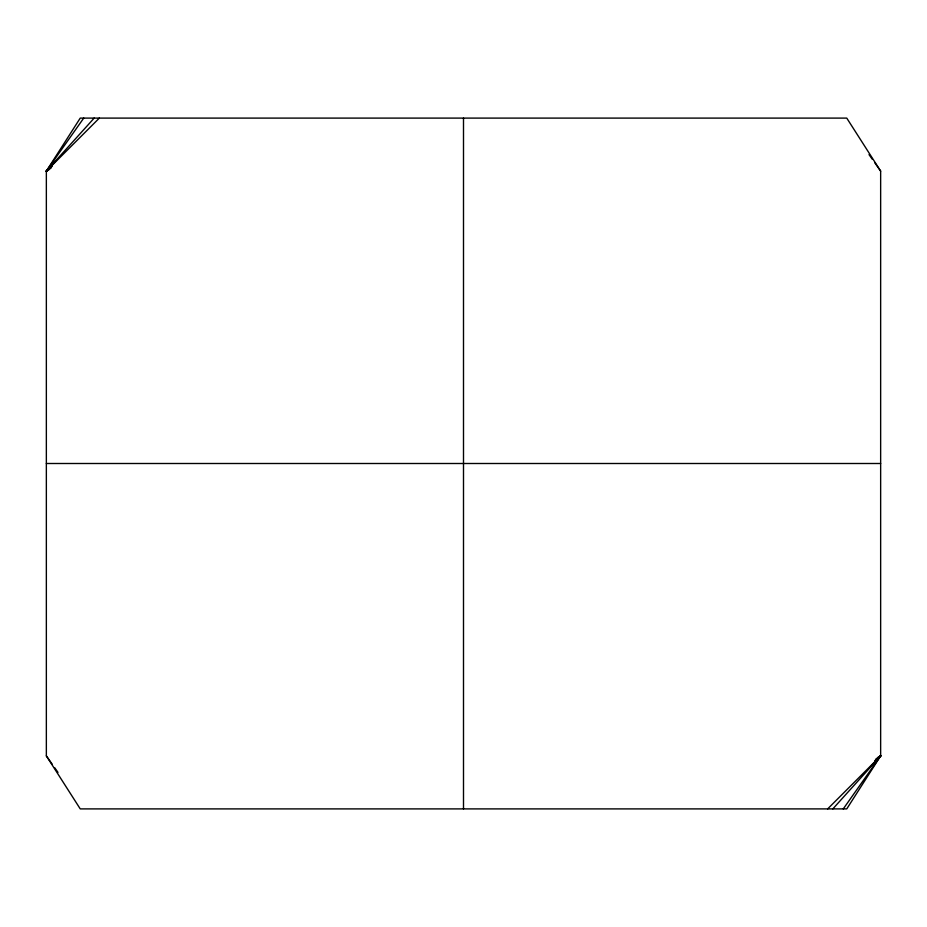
<?xml version="1.0" encoding="UTF-8"?>
<svg xmlns="http://www.w3.org/2000/svg" width="927" height="927" viewBox="0 0 927 927"><rect width="100%" height="100%" fill="white"/><g stroke="black" fill="none" stroke-linecap="round" stroke-linejoin="round"><path stroke-width="1.39" d="M83.731 118.1L46.35 171.101L46.35 755.899L80.243 808.9L846.757 808.9L880.65 755.899L880.65 171.101L846.757 118.1L80.243 118.1L46.35 171.101L48.807 169.629L46.35 171.101L94.183 118.1M843.269 808.9L880.65 755.899L878.193 757.371L880.65 755.899L832.817 808.9M99.34 118.1L46.35 171.101L51.866 166.443M827.66 808.9L880.65 755.899L875.134 760.557M51.854 166.524L46.35 171.101L48.807 169.583M875.146 760.476L880.65 755.899L878.182 757.394M50.927 167.567L46.35 171.101L49.919 168.726M876.073 759.433L880.65 755.899L877.081 758.274M46.35 463.5L880.65 463.5M869.016 154.612L872.342 159.317M874.833 162.851L880.65 171.101M46.35 755.899L52.167 764.149M54.658 767.683L57.984 772.388M463.5 118.1L463.5 808.9M50.962 167.729L46.35 171.101L51.008 167.729M880.65 755.899L876.038 759.271L880.65 755.899"/></g></svg>
